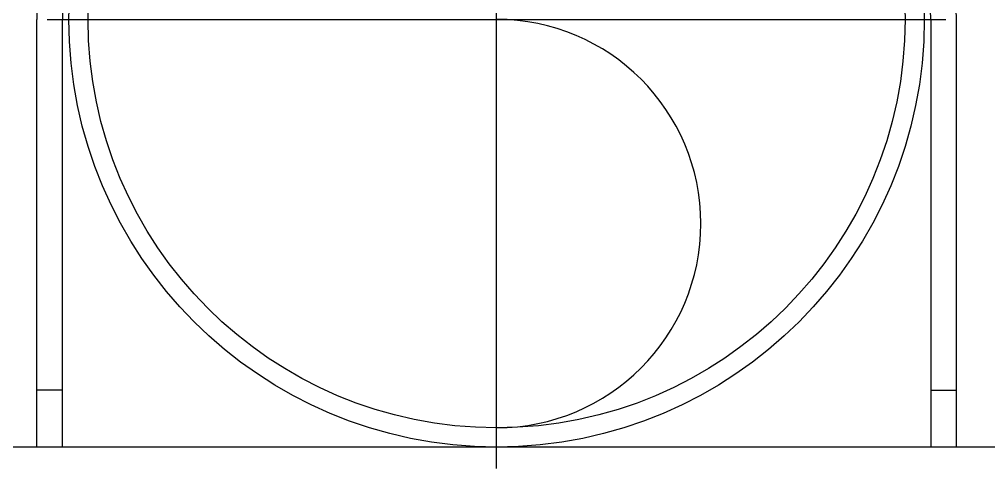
# Model space of a CAD drawing. Extents: x 1725261 to 1937680, y 860327 to 1571294.
# Drawn here: x 1850193 to 1851020, y 1235287 to 1235671 of the extents above; entities that cross this region are included whole.
import ezdxf

# ---------------------------------------------------------------- set-up
doc = ezdxf.new("R2010")
doc.units = 0
doc.header["$LTSCALE"] = 1000
doc.header["$MEASUREMENT"] = 0
doc.linetypes.add('CENTER', pattern=[8, 5, -1, 1, -1])

msp = doc.modelspace()

# ---------------------------------------------------------------- linework, layer by layer
at = {"color": 0, "linetype": 'CENTER'}
for p, q in [((1850600.36, 1235287.29), (1850600.36, 1236054.51)), ((1850216.76, 1235670.9), (1850983.97, 1235670.9))]:
    msp.add_line(p, q, dxfattribs=at)
at = {"linetype": 'Continuous'}
for p, q in [((1850207.8, 1235305.73), (1850207.8, 1235670.9)), ((1850229.71, 1235305.73), (1850229.71, 1235670.9)), ((1850971.01, 1235670.9), (1850971.01, 1235305.73)), ((1850992.93, 1235305.73), (1850992.93, 1235670.9)), ((1850229.71, 1235354.3), (1850207.8, 1235354.3)), ((1850971.01, 1235354.3), (1850992.93, 1235354.3))]:
    msp.add_line(p, q, dxfattribs=at)
msp.add_line((1854579.67, 1235305.73), (1849033.07, 1235305.73))
for radius in [365.17, 348.74]:
    msp.add_circle((1850600.36, 1235670.9), radius, dxfattribs=at)
for radius, start, end in [(392.57, 100.562, 180), (392.57, 0, 79.438), (370.65, 100.562, 180), (370.65, 0, 79.438)]:
    msp.add_arc((1850600.36, 1235670.9), radius, start, end, dxfattribs=at)
msp.add_arc((1850600.36, 1235496.53), 174.37, 270, 90)

doc.saveas('drawing.dxf')
